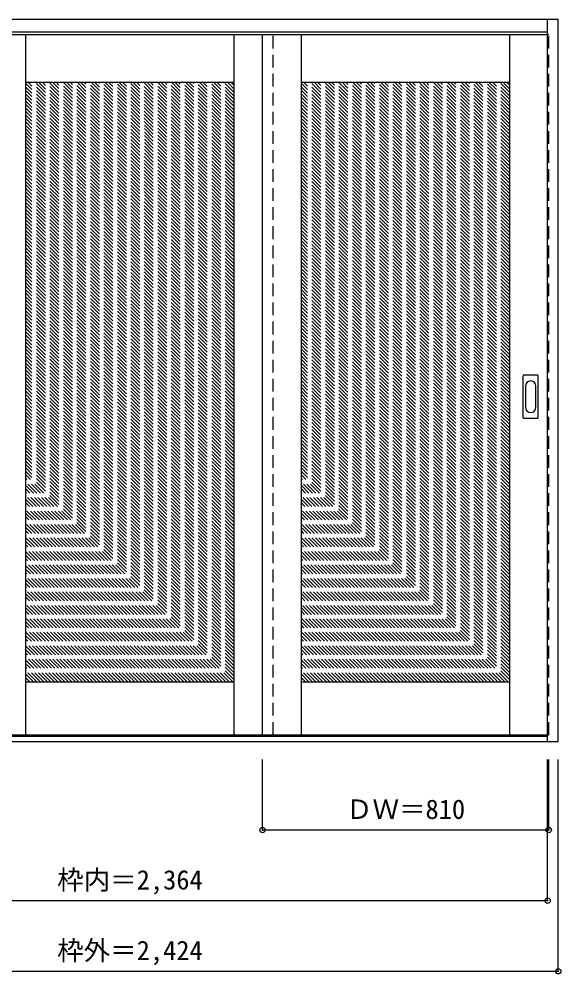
# Model space of a CAD drawing. Units: millimetres, scale not verified. Extents: x -1733 to 1243, y -1640 to 1072.
# Drawn here: x -291 to 1243, y -1640 to 1064 of the extents above; entities that cross this region are included whole.
import ezdxf
from ezdxf.enums import TextEntityAlignment as Align

# ---------------------------------------------------------------- set-up
doc = ezdxf.new("R2010")
doc.units = ezdxf.units.MM
doc.header["$LTSCALE"] = 30
doc.header["$PDMODE"] = 32
doc.header["$PDSIZE"] = 15
doc.linetypes.add('DASHED1', pattern=[1.8, 1.2, -0.6])
doc.layers.add('0-0', color=4, linetype='DASHED1')
doc.layers.add('0-1_寸法', color=7, linetype='Continuous')
doc.styles.add('ＭＳ ゴシック', font='')
doc.styles.get('ＭＳ ゴシック').set_extended_font_data('MS Gothic')

msp = doc.modelspace()

# ---------------------------------------------------------------- linework, layer by layer
at = {"layer": '0-0', "color": 3, "linetype": 'Continuous'}
for p, q in [((-1188.68, 1064.48), (1235.32, 1064.48)), ((1205.32, -982.52), (1205.32, 1064.48)), ((1235.32, -982.52), (1235.32, 1064.48)), ((-1158.68, 1028.48), (1205.32, 1028.48)), ((-1158.68, 1020.48), (1205.32, 1020.48)), ((-271.68, -962.52), (-271.68, 1020.48)), ((318.32, -962.52), (318.32, 1020.48)), ((398.32, -962.52), (398.32, 1020.48)), ((508.32, -962.52), (508.32, 1020.48)), ((1098.32, -962.52), (1098.32, 1020.48)), ((-271.68, 885.48), (318.32, 885.48)), ((508.32, 885.48), (1098.32, 885.48)), ((1136.32, -64.52), (1136.32, 54.48)), ((1176.82, 55.98), (1137.82, 55.98)), ((1178.32, -64.52), (1178.32, 54.48)), ((1137.82, -66.02), (1176.82, -66.02)), ((-271.68, -812.52), (318.32, -812.52)), ((508.32, -812.52), (1098.32, -812.52)), ((-1158.68, -962.52), (1205.32, -962.52)), ((1205.32, -967.52), (-1158.68, -967.52)), ((1235.32, -982.52), (-1188.68, -982.52))]:
    msp.add_line(p, q, dxfattribs=at)
at = {"layer": '0-0'}
for p, q in [((428.32, -962.52), (428.32, 1020.48)), ((318.32, 291.9), (-271.68, 881.9)), ((318.32, 282), (-271.68, 872)), ((318.32, 301.8), (-265.35, 885.48)), ((318.32, 311.7), (-255.45, 885.48)), ((318.32, 321.6), (-245.56, 885.48)), ((318.32, 331.5), (-235.66, 885.48)), ((318.32, 341.4), (-225.76, 885.48)), ((318.32, 351.3), (-215.86, 885.48)), ((318.32, 361.2), (-205.96, 885.48)), ((318.32, 371.1), (-196.06, 885.48)), ((318.32, 381), (-186.16, 885.48)), ((318.32, 390.9), (-176.26, 885.48)), ((318.32, 400.8), (-166.36, 885.48)), ((318.32, 410.7), (-156.46, 885.48)), ((318.32, 420.6), (-146.56, 885.48)), ((318.32, 430.49), (-136.66, 885.48)), ((318.32, 440.39), (-126.76, 885.48)), ((318.32, 450.29), (-116.86, 885.48)), ((318.32, 460.19), (-106.96, 885.48)), ((318.32, 470.09), (-97.06, 885.48)), ((318.32, 479.99), (-87.16, 885.48)), ((318.32, 489.89), (-77.26, 885.48)), ((318.32, 499.79), (-67.36, 885.48)), ((318.32, 509.69), (-57.46, 885.48)), ((318.32, 519.59), (-47.57, 885.48)), ((318.32, 529.49), (-37.67, 885.48)), ((318.32, 539.39), (-27.77, 885.48)), ((318.32, 549.29), (-17.87, 885.48)), ((318.32, 559.19), (-7.97, 885.48)), ((318.32, 569.09), (1.93, 885.48)), ((318.32, 578.99), (11.83, 885.48)), ((318.32, 588.89), (21.73, 885.48)), ((318.32, 598.79), (31.63, 885.48)), ((318.32, 608.69), (41.53, 885.48)), ((318.32, 618.59), (51.43, 885.48)), ((318.32, 628.48), (61.33, 885.48)), ((318.32, 638.38), (71.23, 885.48)), ((318.32, 648.28), (81.13, 885.48)), ((318.32, 658.18), (91.03, 885.48)), ((318.32, 668.08), (100.93, 885.48)), ((318.32, 677.98), (110.83, 885.48)), ((318.32, 687.88), (120.73, 885.48)), ((318.32, 697.78), (130.63, 885.48)), ((318.32, 707.68), (140.53, 885.48)), ((318.32, 717.58), (150.42, 885.48)), ((318.32, 727.48), (160.32, 885.48)), ((318.32, 737.38), (170.22, 885.48)), ((318.32, 747.28), (180.12, 885.48)), ((318.32, 757.18), (190.02, 885.48)), ((318.32, 767.08), (199.92, 885.48)), ((318.32, 776.98), (209.82, 885.48)), ((318.32, 786.88), (219.72, 885.48)), ((318.32, 796.78), (229.62, 885.48)), ((318.32, 806.68), (239.52, 885.48)), ((318.32, 816.57), (249.42, 885.48)), ((318.32, 826.47), (259.32, 885.48)), ((318.32, 836.37), (269.22, 885.48)), ((318.32, 846.27), (279.12, 885.48)), ((318.32, 856.17), (289.02, 885.48)), ((318.32, 866.07), (298.92, 885.48)), ((318.32, 875.97), (308.82, 885.48)), ((1098.32, 291.9), (508.32, 881.9)), ((1098.32, 282), (508.32, 872)), ((1098.32, 301.8), (514.65, 885.48)), ((1098.32, 311.7), (524.55, 885.48)), ((1098.32, 321.6), (534.44, 885.48)), ((1098.32, 331.5), (544.34, 885.48)), ((1098.32, 341.4), (554.24, 885.48)), ((1098.32, 351.3), (564.14, 885.48)), ((1098.32, 361.2), (574.04, 885.48)), ((1098.32, 371.1), (583.94, 885.48)), ((1098.32, 381), (593.84, 885.48)), ((1098.32, 390.9), (603.74, 885.48)), ((1098.32, 400.8), (613.64, 885.48)), ((1098.32, 410.7), (623.54, 885.48)), ((1098.32, 420.6), (633.44, 885.48)), ((1098.32, 430.49), (643.34, 885.48)), ((1098.32, 440.39), (653.24, 885.48)), ((1098.32, 450.29), (663.14, 885.48)), ((1098.32, 460.19), (673.04, 885.48)), ((1098.32, 470.09), (682.94, 885.48)), ((1098.32, 479.99), (692.84, 885.48)), ((1098.32, 489.89), (702.74, 885.48)), ((1098.32, 499.79), (712.64, 885.48)), ((1098.32, 509.69), (722.54, 885.48)), ((1098.32, 519.59), (732.43, 885.48)), ((1098.32, 529.49), (742.33, 885.48)), ((1098.32, 539.39), (752.23, 885.48)), ((1098.32, 549.29), (762.13, 885.48)), ((1098.32, 559.19), (772.03, 885.48)), ((1098.32, 569.09), (781.93, 885.48)), ((1098.32, 578.99), (791.83, 885.48)), ((1098.32, 588.89), (801.73, 885.48)), ((1098.32, 598.79), (811.63, 885.48)), ((1098.32, 608.69), (821.53, 885.48)), ((1098.32, 618.59), (831.43, 885.48)), ((1098.32, 628.48), (841.33, 885.48)), ((1098.32, 638.38), (851.23, 885.48)), ((1098.32, 648.28), (861.13, 885.48)), ((1098.32, 658.18), (871.03, 885.48)), ((1098.32, 668.08), (880.93, 885.48)), ((1098.32, 677.98), (890.83, 885.48)), ((1098.32, 687.88), (900.73, 885.48)), ((1098.32, 697.78), (910.63, 885.48)), ((1098.32, 707.68), (920.53, 885.48)), ((1098.32, 717.58), (930.42, 885.48)), ((1098.32, 727.48), (940.32, 885.48)), ((1098.32, 737.38), (950.22, 885.48)), ((1098.32, 747.28), (960.12, 885.48)), ((1098.32, 757.18), (970.02, 885.48)), ((1098.32, 767.08), (979.92, 885.48)), ((1098.32, 776.98), (989.82, 885.48)), ((1098.32, 786.88), (999.72, 885.48)), ((1098.32, 796.78), (1009.62, 885.48)), ((1098.32, 806.68), (1019.52, 885.48)), ((1098.32, 816.57), (1029.42, 885.48)), ((1098.32, 826.47), (1039.32, 885.48)), ((1098.32, 836.37), (1049.22, 885.48)), ((1098.32, 846.27), (1059.12, 885.48)), ((1098.32, 856.17), (1069.02, 885.48)), ((1098.32, 866.07), (1078.92, 885.48)), ((1098.32, 875.97), (1088.82, 885.48)), ((318.32, 272.1), (-271.68, 862.1)), ((318.32, 262.2), (-271.68, 852.2)), ((318.32, 252.3), (-271.68, 842.3)), ((1098.32, 272.1), (508.32, 862.1)), ((1098.32, 262.2), (508.32, 852.2)), ((1098.32, 252.3), (508.32, 842.3)), ((318.32, 242.4), (-271.68, 832.4)), ((318.32, 232.5), (-271.68, 822.5)), ((318.32, 222.61), (-271.68, 812.61)), ((1098.32, 242.4), (508.32, 832.4)), ((1098.32, 232.5), (508.32, 822.5)), ((1098.32, 222.61), (508.32, 812.61)), ((318.32, 212.71), (-271.68, 802.71)), ((318.32, 202.81), (-271.68, 792.81)), ((1098.32, 212.71), (508.32, 802.71)), ((1098.32, 202.81), (508.32, 792.81)), ((318.32, 192.91), (-271.68, 782.91)), ((318.32, 183.01), (-271.68, 773.01)), ((318.32, 173.11), (-271.68, 763.11)), ((1098.32, 192.91), (508.32, 782.91)), ((1098.32, 183.01), (508.32, 773.01)), ((1098.32, 173.11), (508.32, 763.11)), ((318.32, 163.21), (-271.68, 753.21)), ((318.32, 153.31), (-271.68, 743.31)), ((318.32, 143.41), (-271.68, 733.41)), ((1098.32, 163.21), (508.32, 753.21)), ((1098.32, 153.31), (508.32, 743.31)), ((1098.32, 143.41), (508.32, 733.41)), ((318.32, 133.51), (-271.68, 723.51)), ((318.32, 123.61), (-271.68, 713.61)), ((318.32, 113.71), (-271.68, 703.71)), ((1098.32, 133.51), (508.32, 723.51)), ((1098.32, 123.61), (508.32, 713.61)), ((1098.32, 113.71), (508.32, 703.71)), ((318.32, 103.81), (-271.68, 693.81)), ((318.32, 93.91), (-271.68, 683.91)), ((1098.32, 103.81), (508.32, 693.81)), ((1098.32, 93.91), (508.32, 683.91)), ((318.32, 84.01), (-271.68, 674.01)), ((318.32, 74.11), (-271.68, 664.11)), ((318.32, 64.21), (-271.68, 654.21)), ((1098.32, 84.01), (508.32, 674.01)), ((1098.32, 74.11), (508.32, 664.11)), ((1098.32, 64.21), (508.32, 654.21)), ((318.32, 54.31), (-271.68, 644.31)), ((318.32, 44.41), (-271.68, 634.41)), ((318.32, 34.51), (-271.68, 624.51)), ((1098.32, 54.31), (508.32, 644.31)), ((1098.32, 44.41), (508.32, 634.41)), ((1098.32, 34.51), (508.32, 624.51)), ((318.32, 24.62), (-271.68, 614.62)), ((318.32, 14.72), (-271.68, 604.72)), ((1098.32, 24.62), (508.32, 614.62)), ((1098.32, 14.72), (508.32, 604.72)), ((318.32, 4.82), (-271.68, 594.82)), ((318.32, -5.08), (-271.68, 584.92)), ((318.32, -14.98), (-271.68, 575.02)), ((1098.32, 4.82), (508.32, 594.82)), ((1098.32, -5.08), (508.32, 584.92)), ((1098.32, -14.98), (508.32, 575.02)), ((318.32, -24.88), (-271.68, 565.12)), ((318.32, -34.78), (-271.68, 555.22)), ((318.32, -44.68), (-271.68, 545.32)), ((1098.32, -24.88), (508.32, 565.12)), ((1098.32, -34.78), (508.32, 555.22)), ((1098.32, -44.68), (508.32, 545.32)), ((318.32, -54.58), (-271.68, 535.42)), ((318.32, -64.48), (-271.68, 525.52)), ((318.32, -74.38), (-271.68, 515.62)), ((1098.32, -54.58), (508.32, 535.42)), ((1098.32, -64.48), (508.32, 525.52)), ((1098.32, -74.38), (508.32, 515.62)), ((318.32, -84.28), (-271.68, 505.72)), ((318.32, -94.18), (-271.68, 495.82)), ((1098.32, -84.28), (508.32, 505.72)), ((1098.32, -94.18), (508.32, 495.82)), ((318.32, -104.08), (-271.68, 485.92)), ((318.32, -113.98), (-271.68, 476.02)), ((318.32, -123.88), (-271.68, 466.12)), ((1098.32, -104.08), (508.32, 485.92)), ((1098.32, -113.98), (508.32, 476.02)), ((1098.32, -123.88), (508.32, 466.12)), ((318.32, -133.78), (-271.68, 456.22)), ((318.32, -143.68), (-271.68, 446.32)), ((318.32, -153.58), (-271.68, 436.42)), ((1098.32, -133.78), (508.32, 456.22)), ((1098.32, -143.68), (508.32, 446.32)), ((1098.32, -153.58), (508.32, 436.42)), ((318.32, -163.48), (-271.68, 426.52)), ((318.32, -173.37), (-271.68, 416.63)), ((318.32, -183.27), (-271.68, 406.73)), ((1098.32, -163.48), (508.32, 426.52)), ((1098.32, -173.37), (508.32, 416.63)), ((1098.32, -183.27), (508.32, 406.73)), ((318.32, -193.17), (-271.68, 396.83)), ((318.32, -203.07), (-271.68, 386.93)), ((1098.32, -193.17), (508.32, 396.83)), ((1098.32, -203.07), (508.32, 386.93)), ((318.32, -212.97), (-271.68, 377.03)), ((318.32, -222.87), (-271.68, 367.13)), ((318.32, -232.77), (-271.68, 357.23)), ((1098.32, -212.97), (508.32, 377.03)), ((1098.32, -222.87), (508.32, 367.13)), ((1098.32, -232.77), (508.32, 357.23)), ((318.32, -242.67), (-271.68, 347.33)), ((318.32, -252.57), (-271.68, 337.43)), ((318.32, -262.47), (-271.68, 327.53)), ((1098.32, -242.67), (508.32, 347.33)), ((1098.32, -252.57), (508.32, 337.43)), ((1098.32, -262.47), (508.32, 327.53)), ((318.32, -272.37), (-271.68, 317.63)), ((318.32, -282.27), (-271.68, 307.73)), ((318.32, -292.17), (-271.68, 297.83)), ((1098.32, -272.37), (508.32, 317.63)), ((1098.32, -282.27), (508.32, 307.73)), ((1098.32, -292.17), (508.32, 297.83)), ((318.32, -302.07), (-271.68, 287.93)), ((318.32, -311.97), (-271.68, 278.03)), ((1098.32, -302.07), (508.32, 287.93)), ((1098.32, -311.97), (508.32, 278.03)), ((318.32, -321.87), (-271.68, 268.13)), ((318.32, -331.77), (-271.68, 258.23)), ((318.32, -341.67), (-271.68, 248.33)), ((1098.32, -321.87), (508.32, 268.13)), ((1098.32, -331.77), (508.32, 258.23)), ((1098.32, -341.67), (508.32, 248.33)), ((318.32, -351.57), (-271.68, 238.43)), ((318.32, -361.46), (-271.68, 228.54)), ((318.32, -371.36), (-271.68, 218.64)), ((1098.32, -351.57), (508.32, 238.43)), ((1098.32, -361.46), (508.32, 228.54)), ((1098.32, -371.36), (508.32, 218.64)), ((318.32, -381.26), (-271.68, 208.74)), ((318.32, -391.16), (-271.68, 198.84)), ((1098.32, -381.26), (508.32, 208.74)), ((1098.32, -391.16), (508.32, 198.84)), ((318.32, -401.06), (-271.68, 188.94)), ((318.32, -410.96), (-271.68, 179.04)), ((318.32, -420.86), (-271.68, 169.14)), ((1098.32, -401.06), (508.32, 188.94)), ((1098.32, -410.96), (508.32, 179.04)), ((1098.32, -420.86), (508.32, 169.14)), ((318.32, -430.76), (-271.68, 159.24)), ((318.32, -440.66), (-271.68, 149.34)), ((318.32, -450.56), (-271.68, 139.44)), ((1098.32, -430.76), (508.32, 159.24)), ((1098.32, -440.66), (508.32, 149.34)), ((1098.32, -450.56), (508.32, 139.44)), ((318.32, -460.46), (-271.68, 129.54)), ((318.32, -470.36), (-271.68, 119.64)), ((318.32, -480.26), (-271.68, 109.74)), ((1098.32, -460.46), (508.32, 129.54)), ((1098.32, -470.36), (508.32, 119.64)), ((1098.32, -480.26), (508.32, 109.74)), ((318.32, -490.16), (-271.68, 99.84)), ((318.32, -500.06), (-271.68, 89.94)), ((1098.32, -490.16), (508.32, 99.84)), ((1098.32, -500.06), (508.32, 89.94)), ((318.32, -509.96), (-271.68, 80.04)), ((318.32, -519.86), (-271.68, 70.14)), ((318.32, -529.76), (-271.68, 60.24)), ((1098.32, -509.96), (508.32, 80.04)), ((1098.32, -519.86), (508.32, 70.14)), ((1098.32, -529.76), (508.32, 60.24)), ((318.32, -539.66), (-271.68, 50.34)), ((318.32, -549.56), (-271.68, 40.44)), ((318.32, -559.45), (-271.68, 30.55)), ((1098.32, -539.66), (508.32, 50.34)), ((1098.32, -549.56), (508.32, 40.44)), ((1098.32, -559.45), (508.32, 30.55)), ((318.32, -569.35), (-271.68, 20.65)), ((318.32, -579.25), (-271.68, 10.75)), ((318.32, -589.15), (-271.68, 0.85)), ((1098.32, -569.35), (508.32, 20.65)), ((1098.32, -579.25), (508.32, 10.75)), ((1098.32, -589.15), (508.32, 0.85)), ((318.32, -599.05), (-271.68, -9.05)), ((318.32, -608.95), (-271.68, -18.95)), ((1098.32, -599.05), (508.32, -9.05)), ((1098.32, -608.95), (508.32, -18.95)), ((318.32, -618.85), (-271.68, -28.85)), ((318.32, -628.75), (-271.68, -38.75)), ((318.32, -638.65), (-271.68, -48.65)), ((1098.32, -618.85), (508.32, -28.85)), ((1098.32, -628.75), (508.32, -38.75)), ((1098.32, -638.65), (508.32, -48.65)), ((318.32, -648.55), (-271.68, -58.55)), ((318.32, -658.45), (-271.68, -68.45)), ((318.32, -668.35), (-271.68, -78.35)), ((1098.32, -648.55), (508.32, -58.55)), ((1098.32, -658.45), (508.32, -68.45)), ((1098.32, -668.35), (508.32, -78.35)), ((318.32, -678.25), (-271.68, -88.25)), ((318.32, -688.15), (-271.68, -98.15)), ((318.32, -698.05), (-271.68, -108.05)), ((1098.32, -678.25), (508.32, -88.25)), ((1098.32, -688.15), (508.32, -98.15)), ((1098.32, -698.05), (508.32, -108.05)), ((318.32, -707.95), (-271.68, -117.95)), ((318.32, -717.85), (-271.68, -127.85)), ((1098.32, -707.95), (508.32, -117.95)), ((1098.32, -717.85), (508.32, -127.85)), ((318.32, -727.75), (-271.68, -137.75)), ((318.32, -737.65), (-271.68, -147.65)), ((318.32, -747.55), (-271.68, -157.55)), ((1098.32, -727.75), (508.32, -137.75)), ((1098.32, -737.65), (508.32, -147.65)), ((1098.32, -747.55), (508.32, -157.55)), ((318.32, -757.44), (-271.68, -167.44)), ((318.32, -767.34), (-271.68, -177.34)), ((318.32, -777.24), (-271.68, -187.24)), ((1098.32, -757.44), (508.32, -167.44)), ((1098.32, -767.34), (508.32, -177.34)), ((1098.32, -777.24), (508.32, -187.24)), ((318.32, -787.14), (-271.68, -197.14)), ((318.32, -797.04), (-271.68, -207.04)), ((1098.32, -787.14), (508.32, -197.14)), ((1098.32, -797.04), (508.32, -207.04)), ((318.32, -806.94), (-271.68, -216.94)), ((314, -812.52), (-271.68, -226.84)), ((304.1, -812.52), (-271.68, -236.74)), ((1098.32, -806.94), (508.32, -216.94)), ((1094, -812.52), (508.32, -226.84)), ((1084.1, -812.52), (508.32, -236.74)), ((294.2, -812.52), (-271.68, -246.64)), ((284.3, -812.52), (-271.68, -256.54)), ((274.4, -812.52), (-271.68, -266.44)), ((1074.2, -812.52), (508.32, -246.64)), ((1064.3, -812.52), (508.32, -256.54)), ((1054.4, -812.52), (508.32, -266.44)), ((264.51, -812.52), (-271.68, -276.34)), ((254.61, -812.52), (-271.68, -286.24)), ((244.71, -812.52), (-271.68, -296.14)), ((1044.51, -812.52), (508.32, -276.34)), ((1034.61, -812.52), (508.32, -286.24)), ((1024.71, -812.52), (508.32, -296.14)), ((234.81, -812.52), (-271.68, -306.04)), ((224.91, -812.52), (-271.68, -315.94)), ((1014.81, -812.52), (508.32, -306.04)), ((1004.91, -812.52), (508.32, -315.94)), ((215.01, -812.52), (-271.68, -325.84)), ((205.11, -812.52), (-271.68, -335.74)), ((195.21, -812.52), (-271.68, -345.64)), ((995.01, -812.52), (508.32, -325.84)), ((985.11, -812.52), (508.32, -335.74)), ((975.21, -812.52), (508.32, -345.64)), ((185.31, -812.52), (-271.68, -355.54)), ((175.41, -812.52), (-271.68, -365.43)), ((165.51, -812.52), (-271.68, -375.33)), ((965.31, -812.52), (508.32, -355.54)), ((955.41, -812.52), (508.32, -365.43)), ((945.51, -812.52), (508.32, -375.33)), ((155.61, -812.52), (-271.68, -385.23)), ((145.71, -812.52), (-271.68, -395.13)), ((135.81, -812.52), (-271.68, -405.03)), ((935.61, -812.52), (508.32, -385.23)), ((925.71, -812.52), (508.32, -395.13)), ((915.81, -812.52), (508.32, -405.03)), ((125.91, -812.52), (-271.68, -414.93)), ((116.01, -812.52), (-271.68, -424.83)), ((905.91, -812.52), (508.32, -414.93)), ((896.01, -812.52), (508.32, -424.83)), ((106.11, -812.52), (-271.68, -434.73)), ((96.21, -812.52), (-271.68, -444.63)), ((86.31, -812.52), (-271.68, -454.53)), ((886.11, -812.52), (508.32, -434.73)), ((876.21, -812.52), (508.32, -444.63)), ((866.31, -812.52), (508.32, -454.53)), ((76.41, -812.52), (-271.68, -464.43)), ((66.52, -812.52), (-271.68, -474.33)), ((56.62, -812.52), (-271.68, -484.23)), ((856.41, -812.52), (508.32, -464.43)), ((846.52, -812.52), (508.32, -474.33)), ((836.62, -812.52), (508.32, -484.23)), ((46.72, -812.52), (-271.68, -494.13)), ((36.82, -812.52), (-271.68, -504.03)), ((826.72, -812.52), (508.32, -494.13)), ((816.82, -812.52), (508.32, -504.03)), ((26.92, -812.52), (-271.68, -513.93)), ((17.02, -812.52), (-271.68, -523.83)), ((7.12, -812.52), (-271.68, -533.73)), ((806.92, -812.52), (508.32, -513.93)), ((797.02, -812.52), (508.32, -523.83)), ((787.12, -812.52), (508.32, -533.73)), ((-2.78, -812.52), (-271.68, -543.63)), ((-12.68, -812.52), (-271.68, -553.53)), ((-22.58, -812.52), (-271.68, -563.42)), ((777.22, -812.52), (508.32, -543.63)), ((767.32, -812.52), (508.32, -553.53)), ((757.42, -812.52), (508.32, -563.42)), ((-32.48, -812.52), (-271.68, -573.32)), ((-42.38, -812.52), (-271.68, -583.22)), ((-52.28, -812.52), (-271.68, -593.12)), ((747.52, -812.52), (508.32, -573.32)), ((737.62, -812.52), (508.32, -583.22)), ((727.72, -812.52), (508.32, -593.12)), ((-62.18, -812.52), (-271.68, -603.02)), ((-72.08, -812.52), (-271.68, -612.92)), ((717.82, -812.52), (508.32, -603.02)), ((707.92, -812.52), (508.32, -612.92)), ((-81.98, -812.52), (-271.68, -622.82)), ((-91.88, -812.52), (-271.68, -632.72)), ((-101.78, -812.52), (-271.68, -642.62)), ((698.02, -812.52), (508.32, -622.82)), ((688.12, -812.52), (508.32, -632.72)), ((678.22, -812.52), (508.32, -642.62)), ((-111.68, -812.52), (-271.68, -652.52)), ((-121.57, -812.52), (-271.68, -662.42)), ((-131.47, -812.52), (-271.68, -672.32)), ((668.32, -812.52), (508.32, -652.52)), ((658.43, -812.52), (508.32, -662.42)), ((648.53, -812.52), (508.32, -672.32)), ((-141.37, -812.52), (-271.68, -682.22)), ((-151.27, -812.52), (-271.68, -692.12)), ((-161.17, -812.52), (-271.68, -702.02)), ((638.63, -812.52), (508.32, -682.22)), ((628.73, -812.52), (508.32, -692.12)), ((618.83, -812.52), (508.32, -702.02)), ((-171.07, -812.52), (-271.68, -711.92)), ((-180.97, -812.52), (-271.68, -721.82)), ((608.93, -812.52), (508.32, -711.92)), ((599.03, -812.52), (508.32, -721.82)), ((-190.87, -812.52), (-271.68, -731.72)), ((-200.77, -812.52), (-271.68, -741.62)), ((-210.67, -812.52), (-271.68, -751.51)), ((589.13, -812.52), (508.32, -731.72)), ((579.23, -812.52), (508.32, -741.62)), ((569.33, -812.52), (508.32, -751.51)), ((-220.57, -812.52), (-271.68, -761.41)), ((-230.47, -812.52), (-271.68, -771.31)), ((-240.37, -812.52), (-271.68, -781.21)), ((559.43, -812.52), (508.32, -761.41)), ((549.53, -812.52), (508.32, -771.31)), ((539.63, -812.52), (508.32, -781.21)), ((-250.27, -812.52), (-271.68, -791.11)), ((-260.17, -812.52), (-271.68, -801.01)), ((-270.07, -812.52), (-271.68, -810.91)), ((529.73, -812.52), (508.32, -791.11)), ((519.83, -812.52), (508.32, -801.01)), ((509.93, -812.52), (508.32, -810.91))]:
    msp.add_line(p, q, dxfattribs=at)
at = {"layer": '0-0', "color": 7, "linetype": 'Continuous'}
for p, q in [((1142.32, 24.58), (1142.32, -34.62)), ((1172.32, -34.62), (1172.32, 24.58))]:
    msp.add_line(p, q, dxfattribs=at)
at = {"layer": '0-0'}
msp.add_lwpolyline([(1205.32, -962.52), (1208.32, -962.52), (1208.32, 1020.48), (1205.32, 1020.48)], dxfattribs=at)
at = {"layer": '0-0', "color": 3, "linetype": 'Continuous'}
for centre, start, end in [((1137.82, 54.48), 90, 180), ((1176.82, 54.48), 0, 90), ((1137.82, -64.52), 180, 270), ((1176.82, -64.52), 270, 0)]:
    msp.add_arc(centre, 1.5, start, end, dxfattribs=at)
at = {"layer": '0-0', "color": 7, "linetype": 'Continuous'}
for centre, start, end in [((1157.32, 24.58), 0, 180), ((1157.32, -34.62), 180, 0)]:
    msp.add_arc(centre, 15, start, end, dxfattribs=at)
at = {"layer": '0-1_寸法', "color": 4}
for p, q in [((398.32, -1232.52), (398.32, -1032.52)), ((1208.32, -1232.52), (1208.32, -1032.52)), ((1208.32, -1232.52), (398.32, -1232.52))]:
    msp.add_line(p, q, dxfattribs=at)
for points in [[(-1188.68, -1632.52), (1235.32, -1632.52), (1235.32, -1032.52)], [(-1158.68, -1432.52), (1205.32, -1432.52), (1205.32, -1032.52)]]:
    msp.add_lwpolyline(points, dxfattribs=at)
at = {"layer": '0-1_寸法'}
for p in [(398.32, -1232.52), (1208.32, -1232.52), (1205.32, -1432.52), (1235.32, -1632.52)]:
    msp.add_point(p, dxfattribs=at)

# ---------------------------------------------------------------- texts
at = {"layer": '0-1_寸法', "style": 'ＭＳ ゴシック'}
for s, p in [('ＤＷ＝810', (634.57, -1217.52)), ('枠内＝2,364', (-182.93, -1417.52)), ('枠外＝2,424', (-182.93, -1617.52))]:
    msp.add_text(s, height=54.99, dxfattribs=at).set_placement(p, align=Align.BOTTOM_LEFT)

doc.saveas('drawing.dxf')
